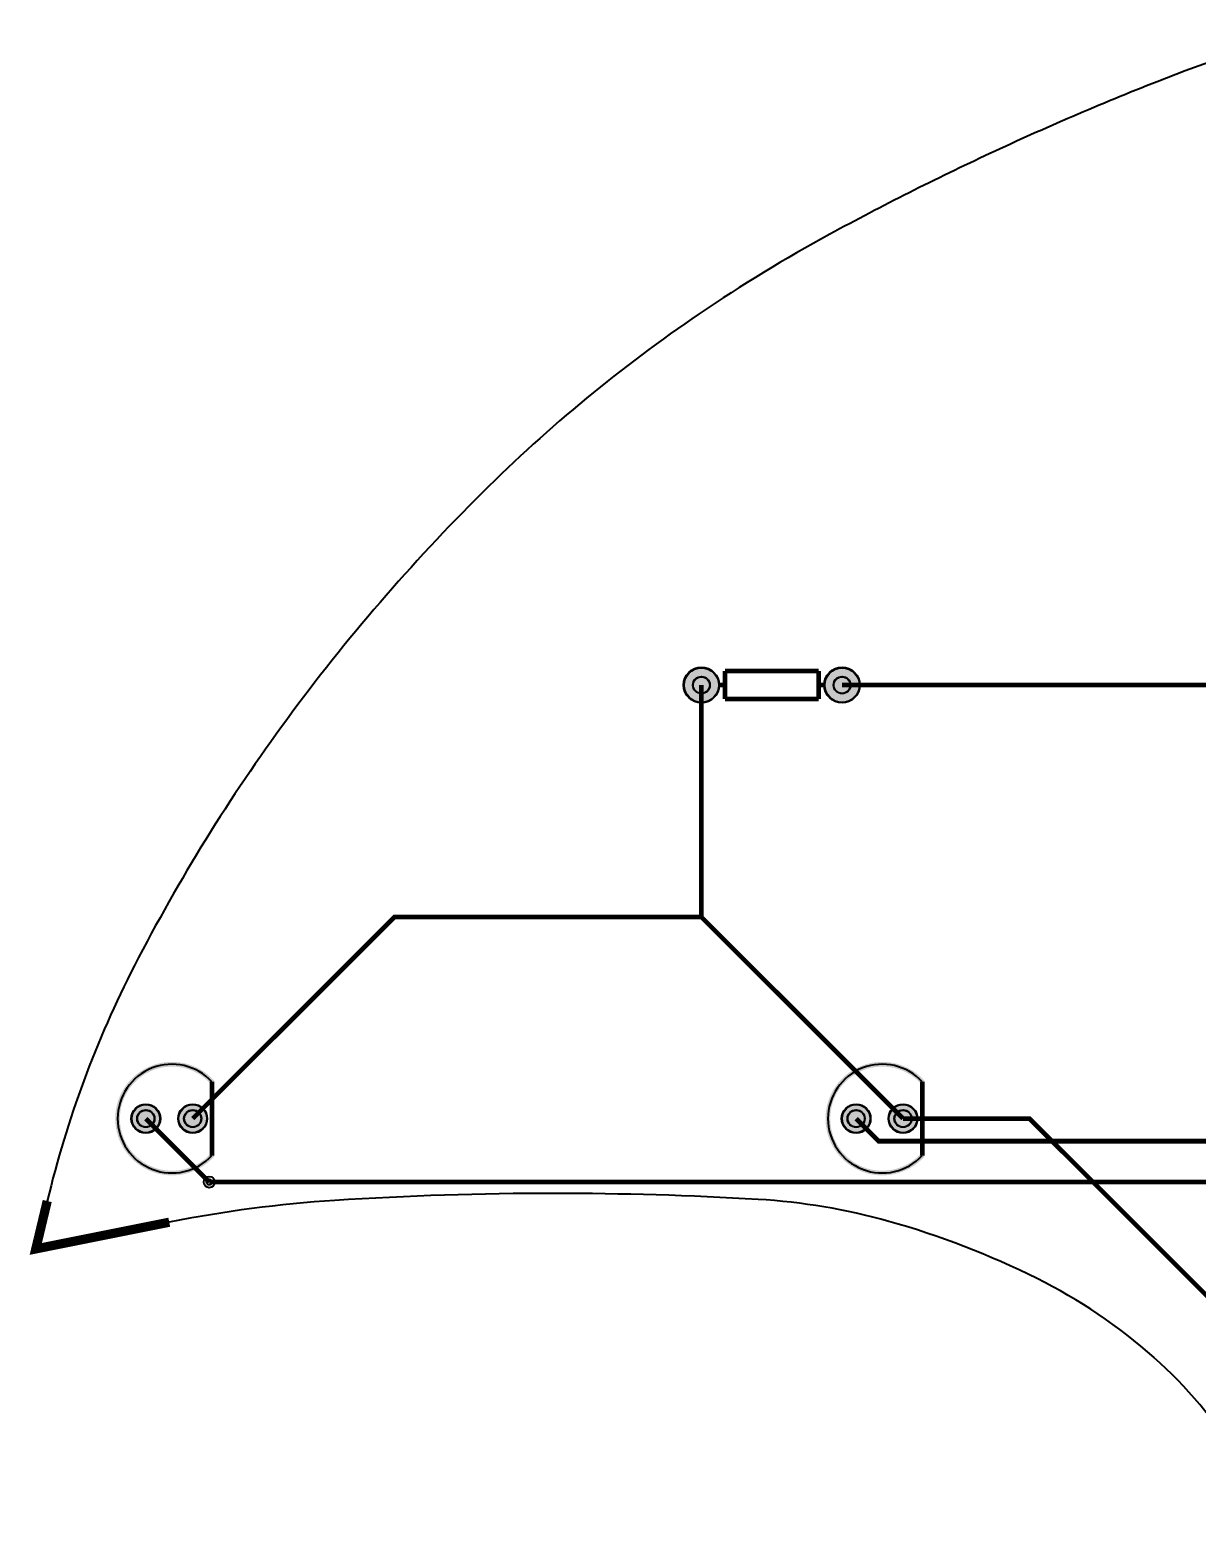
# Model space of a CAD drawing. Header units: millimetres. Extents: x 6 to 291, y 6 to 127.
# Drawn here: x 5.6 to 68.9, y 43.8 to 124.2 of the extents above; entities that cross this region are included whole.
import ezdxf

# ---------------------------------------------------------------- set-up
doc = ezdxf.new("R2010")
doc.units = ezdxf.units.MM
for name, color, linetype, true_color in [('BoardOutLine', 7, 'Continuous', 0xff00ff), ('BottomLayer', 7, 'Continuous', 0x0000ff), ('BottomSolderMaskLayer', 7, 'Continuous', 0xaa00ff), ('Document', 7, 'Continuous', 0xffffff), ('Hole', 7, 'Continuous', 0x222222), ('Multi-Layer', 7, 'Continuous', 0xc0c0c0), ('TopLayer', 7, 'Continuous', 0xff0000), ('TopSilkLayer', 7, 'Continuous', 0xffcc00), ('TopSolderMaskLayer', 7, 'Continuous', 0x800080)]:
    doc.layers.add(name, color=color, linetype=linetype, true_color=true_color)

msp = doc.modelspace()

# ---------------------------------------------------------------- hatches: boundary and pattern name
at = {"layer": 'BottomSolderMaskLayer'}
for points in [[(41.072, 88.646, 1), (43.002, 88.646, 1)], [(48.692, 88.646, 1), (50.622, 88.646, 1)], [(11.151, 65.151, 1), (12.725, 65.151, 1)], [(13.691, 65.151, 1), (15.265, 65.151, 1)], [(49.632, 65.151, 1), (51.206, 65.151, 1)], [(52.172, 65.151, 1), (53.746, 65.151, 1)]]:
    msp.add_hatch(color=256, dxfattribs=at).paths.add_polyline_path(points)
at = {"layer": 'Document'}
for points in [[(15.426, 67.064), (15.373, 67.119), (15.32, 67.173), (15.265, 67.225), (15.208, 67.275), (15.15, 67.325), (15.091, 67.372), (15.031, 67.418), (14.969, 67.462), (14.906, 67.505), (14.842, 67.546), (14.777, 67.585), (14.711, 67.622), (14.644, 67.658), (14.576, 67.692), (14.507, 67.724), (14.438, 67.754), (14.367, 67.782), (14.296, 67.808), (14.224, 67.833), (14.152, 67.855), (14.079, 67.876), (14.005, 67.894), (13.931, 67.911), (13.856, 67.925), (13.782, 67.938), (13.706, 67.948), (13.631, 67.957), (13.555, 67.963), (13.48, 67.968), (13.404, 67.97), (13.328, 67.97), (13.252, 67.968), (13.176, 67.965), (13.101, 67.959), (13.025, 67.951), (12.95, 67.941), (12.875, 67.929), (12.8, 67.915), (12.726, 67.899), (12.652, 67.881), (12.579, 67.862), (12.506, 67.84), (12.434, 67.816), (12.363, 67.79), (12.292, 67.762), (12.222, 67.733), (12.153, 67.702), (12.085, 67.668), (12.018, 67.633), (11.951, 67.596), (11.886, 67.558), (11.822, 67.517), (11.759, 67.475), (11.697, 67.431), (11.636, 67.386), (11.576, 67.339), (11.518, 67.29), (11.461, 67.24), (11.406, 67.188), (11.351, 67.135), (11.299, 67.08), (11.248, 67.024), (11.198, 66.967), (11.15, 66.908), (11.103, 66.848), (11.058, 66.787), (11.015, 66.725), (10.974, 66.661), (10.934, 66.596), (10.896, 66.531), (10.86, 66.464), (10.825, 66.396), (10.793, 66.328), (10.762, 66.258), (10.733, 66.188), (10.706, 66.117), (10.681, 66.046), (10.658, 65.973), (10.637, 65.901), (10.618, 65.827), (10.6, 65.753), (10.585, 65.679), (10.572, 65.604), (10.561, 65.529), (10.552, 65.454), (10.544, 65.378), (10.539, 65.302), (10.536, 65.227), (10.535, 65.151), (10.536, 65.075), (10.539, 64.999), (10.544, 64.923), (10.552, 64.848), (10.561, 64.772), (10.572, 64.697), (10.585, 64.622), (10.6, 64.548), (10.618, 64.474), (10.637, 64.401), (10.658, 64.328), (10.681, 64.256), (10.706, 64.184), (10.733, 64.113), (10.762, 64.043), (10.793, 63.973), (10.826, 63.905), (10.86, 63.837), (10.896, 63.771), (10.934, 63.705), (10.974, 63.64), (11.016, 63.577), (11.059, 63.514), (11.104, 63.453), (11.15, 63.393), (11.198, 63.335), (11.248, 63.277), (11.299, 63.221), (11.352, 63.166), (11.406, 63.113), (11.462, 63.062), (11.519, 63.011), (11.577, 62.963), (11.636, 62.916), (11.697, 62.87), (11.759, 62.826), (11.822, 62.784), (11.886, 62.744), (11.952, 62.705), (12.018, 62.668), (12.085, 62.633), (12.154, 62.6), (12.223, 62.569), (12.293, 62.539), (12.363, 62.512), (12.435, 62.486), (12.507, 62.462), (12.58, 62.44), (12.653, 62.42), (12.727, 62.402), (12.801, 62.386), (12.875, 62.373), (12.95, 62.361), (13.026, 62.351), (13.101, 62.343), (13.177, 62.337), (13.253, 62.333), (13.328, 62.332), (13.404, 62.332), (13.48, 62.334), (13.556, 62.339), (13.632, 62.345), (13.707, 62.354), (13.782, 62.364), (13.857, 62.377), (13.932, 62.391), (14.006, 62.408), (14.079, 62.426), (14.152, 62.447), (14.225, 62.469), (14.297, 62.494), (14.368, 62.52), (14.438, 62.548), (14.508, 62.578), (14.577, 62.61), (14.645, 62.644), (14.712, 62.68), (14.778, 62.717), (14.843, 62.756), (14.907, 62.797), (14.97, 62.84), (15.031, 62.884), (15.092, 62.93), (15.151, 62.978), (15.209, 63.027), (15.265, 63.077), (15.32, 63.13), (15.374, 63.183), (15.426, 63.238), (15.438, 63.25), (15.452, 63.26), (15.466, 63.267), (15.482, 63.273), (15.498, 63.277), (15.514, 63.279), (15.531, 63.279), (15.547, 63.276), (15.563, 63.271), (15.578, 63.265), (15.593, 63.256), (15.606, 63.245), (15.617, 63.233), (15.627, 63.22), (15.635, 63.205), (15.641, 63.19), (15.645, 63.174), (15.646, 63.157), (15.646, 63.141), (15.643, 63.124), (15.639, 63.108), (15.632, 63.093), (15.623, 63.079), (15.613, 63.066), (15.558, 63.009), (15.502, 62.952), (15.445, 62.898), (15.386, 62.845), (15.326, 62.793), (15.265, 62.743), (15.202, 62.695), (15.138, 62.648), (15.073, 62.603), (15.007, 62.559), (14.94, 62.518), (14.871, 62.478), (14.802, 62.44), (14.732, 62.403), (14.66, 62.369), (14.588, 62.336), (14.515, 62.305), (14.442, 62.276), (14.367, 62.249), (14.292, 62.224), (14.217, 62.201), (14.14, 62.18), (14.063, 62.16), (13.986, 62.143), (13.908, 62.128), (13.83, 62.115), (13.752, 62.103), (13.673, 62.094), (13.595, 62.087), (13.516, 62.082), (13.436, 62.079), (13.357, 62.078), (13.278, 62.078), (13.199, 62.081), (13.12, 62.086), (13.041, 62.094), (12.962, 62.103), (12.884, 62.114), (12.806, 62.127), (12.728, 62.142), (12.651, 62.159), (12.574, 62.178), (12.498, 62.199), (12.422, 62.222), (12.347, 62.247), (12.272, 62.274), (12.199, 62.303), (12.126, 62.334), (12.054, 62.367), (11.982, 62.401), (11.912, 62.437), (11.842, 62.475), (11.774, 62.515), (11.707, 62.557), (11.64, 62.6), (11.575, 62.645), (11.511, 62.692), (11.449, 62.74), (11.387, 62.79), (11.327, 62.841), (11.268, 62.894), (11.211, 62.949), (11.155, 63.005), (11.1, 63.062), (11.047, 63.121), (10.996, 63.181), (10.946, 63.243), (10.897, 63.305), (10.85, 63.369), (10.805, 63.434), (10.762, 63.5), (10.72, 63.568), (10.68, 63.636), (10.642, 63.706), (10.606, 63.776), (10.571, 63.847), (10.539, 63.919), (10.508, 63.992), (10.479, 64.066), (10.452, 64.14), (10.427, 64.216), (10.404, 64.291), (10.383, 64.368), (10.364, 64.444), (10.346, 64.522), (10.331, 64.599), (10.318, 64.677), (10.307, 64.756), (10.298, 64.834), (10.29, 64.913), (10.285, 64.992), (10.282, 65.071), (10.281, 65.151), (10.282, 65.23), (10.285, 65.309), (10.29, 65.388), (10.298, 65.467), (10.307, 65.545), (10.318, 65.624), (10.331, 65.702), (10.346, 65.78), (10.363, 65.857), (10.383, 65.934), (10.404, 66.01), (10.427, 66.086), (10.452, 66.161), (10.479, 66.235), (10.508, 66.309), (10.539, 66.382), (10.571, 66.454), (10.606, 66.525), (10.642, 66.596), (10.68, 66.665), (10.72, 66.733), (10.762, 66.801), (10.805, 66.867), (10.85, 66.932), (10.897, 66.996), (10.945, 67.059), (10.995, 67.12), (11.047, 67.18), (11.1, 67.239), (11.154, 67.297), (11.21, 67.353), (11.268, 67.407), (11.326, 67.46), (11.387, 67.512), (11.448, 67.561), (11.511, 67.61), (11.575, 67.656), (11.64, 67.701), (11.706, 67.745), (11.774, 67.786), (11.842, 67.826), (11.911, 67.864), (11.982, 67.901), (12.053, 67.935), (12.125, 67.968), (12.198, 67.998), (12.272, 68.027), (12.346, 68.054), (12.421, 68.079), (12.497, 68.102), (12.573, 68.123), (12.65, 68.143), (12.728, 68.16), (12.805, 68.175), (12.883, 68.188), (12.962, 68.199), (13.04, 68.208), (13.119, 68.215), (13.198, 68.22), (13.277, 68.223), (13.357, 68.224), (13.436, 68.223), (13.515, 68.22), (13.594, 68.215), (13.673, 68.208), (13.751, 68.199), (13.83, 68.187), (13.908, 68.174), (13.986, 68.159), (14.063, 68.142), (14.14, 68.122), (14.216, 68.101), (14.292, 68.078), (14.367, 68.053), (14.441, 68.026), (14.515, 67.997), (14.588, 67.966), (14.66, 67.933), (14.731, 67.899), (14.801, 67.863), (14.871, 67.824), (14.939, 67.784), (15.006, 67.743), (15.073, 67.699), (15.138, 67.654), (15.202, 67.607), (15.264, 67.559), (15.326, 67.509), (15.386, 67.457), (15.445, 67.404), (15.502, 67.35), (15.558, 67.294), (15.612, 67.236), (15.623, 67.223), (15.631, 67.209), (15.638, 67.194), (15.643, 67.178), (15.646, 67.162), (15.646, 67.145), (15.644, 67.129), (15.64, 67.112), (15.634, 67.097), (15.626, 67.082), (15.617, 67.069), (15.605, 67.057), (15.592, 67.046), (15.578, 67.038), (15.563, 67.031), (15.547, 67.026), (15.531, 67.024), (15.514, 67.023), (15.497, 67.025), (15.481, 67.029), (15.466, 67.035), (15.451, 67.043), (15.438, 67.053), (15.426, 67.064)], [(53.907, 67.064), (53.855, 67.119), (53.801, 67.173), (53.746, 67.225), (53.689, 67.275), (53.631, 67.325), (53.572, 67.372), (53.512, 67.418), (53.45, 67.462), (53.387, 67.505), (53.323, 67.546), (53.258, 67.585), (53.192, 67.622), (53.125, 67.658), (53.057, 67.692), (52.989, 67.724), (52.919, 67.754), (52.848, 67.782), (52.777, 67.808), (52.705, 67.833), (52.633, 67.855), (52.56, 67.876), (52.486, 67.894), (52.412, 67.911), (52.338, 67.925), (52.263, 67.938), (52.188, 67.948), (52.112, 67.957), (52.036, 67.963), (51.961, 67.968), (51.885, 67.97), (51.809, 67.97), (51.733, 67.968), (51.657, 67.965), (51.582, 67.959), (51.506, 67.951), (51.431, 67.941), (51.356, 67.929), (51.281, 67.915), (51.207, 67.899), (51.133, 67.881), (51.06, 67.862), (50.987, 67.84), (50.915, 67.816), (50.844, 67.79), (50.773, 67.762), (50.703, 67.733), (50.634, 67.702), (50.566, 67.668), (50.499, 67.633), (50.432, 67.596), (50.367, 67.558), (50.303, 67.517), (50.24, 67.475), (50.178, 67.431), (50.117, 67.386), (50.057, 67.339), (49.999, 67.29), (49.942, 67.24), (49.887, 67.188), (49.833, 67.135), (49.78, 67.08), (49.729, 67.024), (49.679, 66.967), (49.631, 66.908), (49.584, 66.848), (49.54, 66.787), (49.496, 66.725), (49.455, 66.661), (49.415, 66.596), (49.377, 66.531), (49.341, 66.464), (49.306, 66.396), (49.274, 66.328), (49.243, 66.258), (49.214, 66.188), (49.187, 66.117), (49.162, 66.046), (49.139, 65.973), (49.118, 65.901), (49.099, 65.827), (49.081, 65.753), (49.066, 65.679), (49.053, 65.604), (49.042, 65.529), (49.033, 65.454), (49.025, 65.378), (49.02, 65.302), (49.017, 65.227), (49.016, 65.151), (49.017, 65.075), (49.02, 64.999), (49.026, 64.923), (49.033, 64.848), (49.042, 64.772), (49.053, 64.697), (49.066, 64.622), (49.082, 64.548), (49.099, 64.474), (49.118, 64.401), (49.139, 64.328), (49.162, 64.256), (49.187, 64.184), (49.214, 64.113), (49.243, 64.043), (49.274, 63.973), (49.307, 63.905), (49.341, 63.837), (49.377, 63.771), (49.415, 63.705), (49.455, 63.64), (49.497, 63.577), (49.54, 63.514), (49.585, 63.453), (49.631, 63.393), (49.679, 63.335), (49.729, 63.277), (49.78, 63.221), (49.833, 63.166), (49.887, 63.113), (49.943, 63.062), (50, 63.011), (50.058, 62.963), (50.117, 62.916), (50.178, 62.87), (50.24, 62.826), (50.303, 62.784), (50.368, 62.744), (50.433, 62.705), (50.499, 62.668), (50.567, 62.633), (50.635, 62.6), (50.704, 62.569), (50.774, 62.539), (50.844, 62.512), (50.916, 62.486), (50.988, 62.462), (51.061, 62.44), (51.134, 62.42), (51.208, 62.402), (51.282, 62.386), (51.356, 62.373), (51.431, 62.361), (51.507, 62.351), (51.582, 62.343), (51.658, 62.337), (51.734, 62.333), (51.81, 62.332), (51.885, 62.332), (51.961, 62.334), (52.037, 62.339), (52.113, 62.345), (52.188, 62.354), (52.263, 62.364), (52.338, 62.377), (52.413, 62.391), (52.487, 62.408), (52.56, 62.426), (52.633, 62.447), (52.706, 62.469), (52.778, 62.494), (52.849, 62.52), (52.919, 62.548), (52.989, 62.578), (53.058, 62.61), (53.126, 62.644), (53.193, 62.68), (53.259, 62.717), (53.324, 62.756), (53.388, 62.797), (53.451, 62.84), (53.512, 62.884), (53.573, 62.93), (53.632, 62.978), (53.69, 63.027), (53.746, 63.077), (53.801, 63.13), (53.855, 63.183), (53.907, 63.238), (53.919, 63.25), (53.933, 63.26), (53.947, 63.267), (53.963, 63.273), (53.979, 63.277), (53.995, 63.279), (54.012, 63.279), (54.028, 63.276), (54.044, 63.271), (54.06, 63.265), (54.074, 63.256), (54.087, 63.245), (54.098, 63.233), (54.108, 63.22), (54.116, 63.205), (54.122, 63.19), (54.126, 63.174), (54.127, 63.157), (54.127, 63.141), (54.124, 63.124), (54.12, 63.108), (54.113, 63.093), (54.104, 63.079), (54.094, 63.066), (54.039, 63.009), (53.983, 62.952), (53.926, 62.898), (53.867, 62.845), (53.807, 62.793), (53.746, 62.743), (53.683, 62.695), (53.619, 62.648), (53.554, 62.603), (53.488, 62.559), (53.421, 62.518), (53.352, 62.478), (53.283, 62.44), (53.213, 62.403), (53.142, 62.369), (53.069, 62.336), (52.996, 62.305), (52.923, 62.276), (52.848, 62.249), (52.773, 62.224), (52.698, 62.201), (52.621, 62.18), (52.545, 62.16), (52.467, 62.143), (52.39, 62.128), (52.311, 62.115), (52.233, 62.103), (52.154, 62.094), (52.076, 62.087), (51.997, 62.082), (51.917, 62.079), (51.838, 62.078), (51.759, 62.078), (51.68, 62.081), (51.601, 62.086), (51.522, 62.094), (51.443, 62.103), (51.365, 62.114), (51.287, 62.127), (51.209, 62.142), (51.132, 62.159), (51.055, 62.178), (50.979, 62.199), (50.903, 62.222), (50.828, 62.247), (50.754, 62.274), (50.68, 62.303), (50.607, 62.334), (50.535, 62.367), (50.463, 62.401), (50.393, 62.437), (50.324, 62.475), (50.255, 62.515), (50.188, 62.557), (50.121, 62.6), (50.056, 62.645), (49.992, 62.692), (49.93, 62.74), (49.868, 62.79), (49.808, 62.841), (49.749, 62.894), (49.692, 62.949), (49.636, 63.005), (49.581, 63.062), (49.528, 63.121), (49.477, 63.181), (49.427, 63.243), (49.378, 63.305), (49.332, 63.369), (49.286, 63.434), (49.243, 63.5), (49.201, 63.568), (49.162, 63.636), (49.123, 63.706), (49.087, 63.776), (49.053, 63.847), (49.02, 63.919), (48.989, 63.992), (48.96, 64.066), (48.933, 64.14), (48.908, 64.216), (48.885, 64.291), (48.864, 64.368), (48.845, 64.444), (48.827, 64.522), (48.812, 64.599), (48.799, 64.677), (48.788, 64.756), (48.779, 64.834), (48.772, 64.913), (48.766, 64.992), (48.763, 65.071), (48.762, 65.151), (48.763, 65.23), (48.766, 65.309), (48.772, 65.388), (48.779, 65.467), (48.788, 65.545), (48.799, 65.624), (48.812, 65.702), (48.827, 65.78), (48.845, 65.857), (48.864, 65.934), (48.885, 66.01), (48.908, 66.086), (48.933, 66.161), (48.96, 66.235), (48.989, 66.309), (49.02, 66.382), (49.052, 66.454), (49.087, 66.525), (49.123, 66.596), (49.161, 66.665), (49.201, 66.733), (49.243, 66.801), (49.286, 66.867), (49.331, 66.932), (49.378, 66.996), (49.426, 67.059), (49.476, 67.12), (49.528, 67.18), (49.581, 67.239), (49.635, 67.297), (49.691, 67.353), (49.749, 67.407), (49.808, 67.46), (49.868, 67.512), (49.929, 67.561), (49.992, 67.61), (50.056, 67.656), (50.121, 67.701), (50.187, 67.745), (50.255, 67.786), (50.323, 67.826), (50.392, 67.864), (50.463, 67.901), (50.534, 67.935), (50.606, 67.968), (50.679, 67.998), (50.753, 68.027), (50.827, 68.054), (50.903, 68.079), (50.978, 68.102), (51.055, 68.123), (51.131, 68.143), (51.209, 68.16), (51.286, 68.175), (51.364, 68.188), (51.443, 68.199), (51.522, 68.208), (51.6, 68.215), (51.679, 68.22), (51.759, 68.223), (51.838, 68.224), (51.917, 68.223), (51.996, 68.22), (52.075, 68.215), (52.154, 68.208), (52.232, 68.199), (52.311, 68.187), (52.389, 68.174), (52.467, 68.159), (52.544, 68.142), (52.621, 68.122), (52.697, 68.101), (52.773, 68.078), (52.848, 68.053), (52.922, 68.026), (52.996, 67.997), (53.069, 67.966), (53.141, 67.933), (53.212, 67.899), (53.283, 67.863), (53.352, 67.824), (53.42, 67.784), (53.488, 67.743), (53.554, 67.699), (53.619, 67.654), (53.683, 67.607), (53.745, 67.559), (53.807, 67.509), (53.867, 67.457), (53.926, 67.404), (53.983, 67.35), (54.039, 67.294), (54.093, 67.236), (54.104, 67.223), (54.113, 67.209), (54.119, 67.194), (54.124, 67.178), (54.127, 67.162), (54.127, 67.145), (54.125, 67.129), (54.121, 67.112), (54.115, 67.097), (54.107, 67.082), (54.098, 67.069), (54.086, 67.057), (54.073, 67.046), (54.059, 67.038), (54.044, 67.031), (54.028, 67.026), (54.012, 67.024), (53.995, 67.023), (53.979, 67.025), (53.962, 67.029), (53.947, 67.035), (53.932, 67.043), (53.919, 67.053), (53.907, 67.064)], [(15.646, 67.15), (15.646, 63.151), (15.645, 63.135), (15.642, 63.118), (15.636, 63.103), (15.629, 63.088), (15.62, 63.074), (15.609, 63.061), (15.596, 63.05), (15.583, 63.041), (15.568, 63.034), (15.552, 63.028), (15.536, 63.025), (15.519, 63.024), (15.502, 63.025), (15.486, 63.028), (15.47, 63.034), (15.456, 63.041), (15.442, 63.05), (15.429, 63.061), (15.418, 63.074), (15.409, 63.088), (15.402, 63.103), (15.396, 63.118), (15.393, 63.135), (15.392, 63.151), (15.392, 67.15), (15.393, 67.167), (15.396, 67.183), (15.402, 67.199), (15.409, 67.214), (15.418, 67.227), (15.429, 67.24), (15.442, 67.251), (15.456, 67.26), (15.47, 67.267), (15.486, 67.273), (15.502, 67.276), (15.519, 67.277), (15.536, 67.276), (15.552, 67.273), (15.568, 67.267), (15.583, 67.26), (15.596, 67.251), (15.609, 67.24), (15.62, 67.227), (15.629, 67.214), (15.636, 67.199), (15.642, 67.183), (15.645, 67.167), (15.646, 67.15)], [(54.127, 67.15), (54.127, 63.151), (54.126, 63.135), (54.123, 63.118), (54.117, 63.103), (54.11, 63.088), (54.101, 63.074), (54.09, 63.061), (54.077, 63.05), (54.064, 63.041), (54.049, 63.034), (54.033, 63.028), (54.017, 63.025), (54, 63.024), (53.984, 63.025), (53.967, 63.028), (53.952, 63.034), (53.937, 63.041), (53.923, 63.05), (53.91, 63.061), (53.899, 63.074), (53.89, 63.088), (53.883, 63.103), (53.877, 63.118), (53.874, 63.135), (53.873, 63.151), (53.873, 67.15), (53.874, 67.167), (53.877, 67.183), (53.883, 67.199), (53.89, 67.214), (53.899, 67.227), (53.91, 67.24), (53.923, 67.251), (53.937, 67.26), (53.952, 67.267), (53.967, 67.273), (53.984, 67.276), (54, 67.277), (54.017, 67.276), (54.033, 67.273), (54.049, 67.267), (54.064, 67.26), (54.077, 67.251), (54.09, 67.24), (54.101, 67.227), (54.11, 67.214), (54.117, 67.199), (54.123, 67.183), (54.126, 67.167), (54.127, 67.15)]]:
    msp.add_hatch(color=256, dxfattribs=at).paths.add_polyline_path(points)
at = {"layer": 'Multi-Layer'}
for points in [[(41.097, 88.646, 1), (42.977, 88.646, 1)], [(48.717, 88.646, 1), (50.597, 88.646, 1)], [(11.176, 65.151, 1), (12.7, 65.151, 1)], [(13.716, 65.151, 1), (15.24, 65.151, 1)], [(49.657, 65.151, 1), (51.181, 65.151, 1)], [(52.197, 65.151, 1), (53.721, 65.151, 1)]]:
    msp.add_hatch(color=256, dxfattribs=at).paths.add_polyline_path(points)
at = {"layer": 'TopSolderMaskLayer'}
for points in [[(41.072, 88.646, 1), (43.002, 88.646, 1)], [(48.692, 88.646, 1), (50.622, 88.646, 1)], [(11.151, 65.151, 1), (12.725, 65.151, 1)], [(13.691, 65.151, 1), (15.265, 65.151, 1)], [(49.632, 65.151, 1), (51.206, 65.151, 1)], [(52.172, 65.151, 1), (53.746, 65.151, 1)]]:
    msp.add_hatch(color=256, dxfattribs=at).paths.add_polyline_path(points)

# ---------------------------------------------------------------- linework, layer by layer
at = {"layer": 'BoardOutLine', "const_width": 0.5}
msp.add_lwpolyline([(6.597, 60.684), (5.978, 58.092), (13.208, 59.537)], dxfattribs=at)
at = {"layer": 'BoardOutLine'}
for centre, radius, start, end in [((102.685, 30.08), 98.088, 106.43234, 111.50929), ((125.956, -28.969), 161.558, 111.50932, 115.00295), ((124.656, -26.181), 158.482, 115.00289, 118.51782), ((89.009, 39.422), 83.819, 118.5179, 124.17987), ((88.012, 40.891), 82.044, 124.17987, 134.84134), ((104.268, 24.544), 105.098, 134.84131, 143.6962), ((99.284, 28.206), 98.913, 143.69625, 152.78409), ((61.706, 47.532), 56.656, 152.78407, 166.57751), ((34.062, -124.061), 185.159, 90, 93.67942), ((34.064, -126.513), 187.611, 86.62652, 90), ((26.547, -7.2), 68.057, 93.67932, 101.30302), ((43.137, 27.405), 33.426, 74.29098, 86.62655), ((39.75, 15.361), 45.937, 63.53799, 74.29115), ((47.303, 30.535), 28.988, 48.35585, 63.53786), ((50.475, 34.103), 24.213, 31.57272, 48.35597)]:
    msp.add_arc(centre, radius, start, end, dxfattribs=at)
at = {"layer": 'BottomLayer', "const_width": 0.254}
for points in [[(42.037, 88.646), (42.037, 76.073)], [(42.037, 76.073), (25.4, 76.073), (14.478, 65.151)], [(42.037, 76.073), (52.959, 65.151)], [(15.378, 61.711), (11.938, 65.151)], [(52.959, 65.151), (59.817, 65.151), (81.026, 43.942)]]:
    msp.add_lwpolyline(points, dxfattribs=at)
at = {"layer": 'BottomSolderMaskLayer'}
for centre, radius in [((42.037, 88.646), 0.965), ((49.657, 88.646), 0.965), ((42.037, 88.646), 0.462), ((49.657, 88.646), 0.462), ((11.938, 65.151), 0.787), ((14.478, 65.151), 0.787), ((50.419, 65.151), 0.787), ((52.959, 65.151), 0.787), ((11.938, 65.151), 0.472), ((14.478, 65.151), 0.472), ((50.419, 65.151), 0.472), ((52.959, 65.151), 0.472)]:
    msp.add_circle(centre, radius, dxfattribs=at)
at = {"layer": 'Hole'}
msp.add_circle((15.378, 61.711), 0.152, dxfattribs=at)
at = {"layer": 'Multi-Layer'}
for centre, radius in [((42.037, 88.646), 0.94), ((49.657, 88.646), 0.94), ((42.037, 88.646), 0.45), ((49.657, 88.646), 0.45), ((11.938, 65.151), 0.762), ((14.478, 65.151), 0.762), ((50.419, 65.151), 0.762), ((52.959, 65.151), 0.762), ((11.938, 65.151), 0.457), ((14.478, 65.151), 0.457), ((50.419, 65.151), 0.457), ((52.959, 65.151), 0.457), ((15.378, 61.711), 0.305)]:
    msp.add_circle(centre, radius, dxfattribs=at)
at = {"layer": 'TopLayer', "const_width": 0.254}
for points in [[(49.657, 88.646), (77.838, 88.646), (89.014, 77.47)], [(160.528, 65.024), (157.215, 61.711), (15.378, 61.711)], [(157.988, 65.024), (156.893, 63.929), (51.641, 63.929), (50.419, 65.151)]]:
    msp.add_lwpolyline(points, dxfattribs=at)
at = {"layer": 'TopSilkLayer', "const_width": 0.254}
for points in [[(43.307, 88.646), (43.307, 89.408)], [(43.307, 89.408), (48.387, 89.408)], [(48.387, 89.408), (48.387, 88.646)], [(43.307, 88.646), (43.053, 88.646)], [(43.307, 87.884), (43.307, 88.646)], [(48.387, 88.646), (48.641, 88.646)], [(48.387, 88.646), (48.387, 87.884)], [(48.387, 87.884), (43.307, 87.884)], [(15.519, 67.15), (15.519, 63.151)], [(54, 67.15), (54, 63.151)]]:
    msp.add_lwpolyline(points, dxfattribs=at)
at = {"layer": 'TopSilkLayer'}
for centre in [(13.355, 65.151), (51.836, 65.151)]:
    msp.add_arc(centre, 2.946, 42.72867, 317.28298, dxfattribs=at)
at = {"layer": 'TopSolderMaskLayer'}
for centre, radius in [((42.037, 88.646), 0.965), ((49.657, 88.646), 0.965), ((42.037, 88.646), 0.462), ((49.657, 88.646), 0.462), ((11.938, 65.151), 0.787), ((14.478, 65.151), 0.787), ((50.419, 65.151), 0.787), ((52.959, 65.151), 0.787), ((11.938, 65.151), 0.472), ((14.478, 65.151), 0.472), ((50.419, 65.151), 0.472), ((52.959, 65.151), 0.472)]:
    msp.add_circle(centre, radius, dxfattribs=at)

doc.saveas('drawing.dxf')
